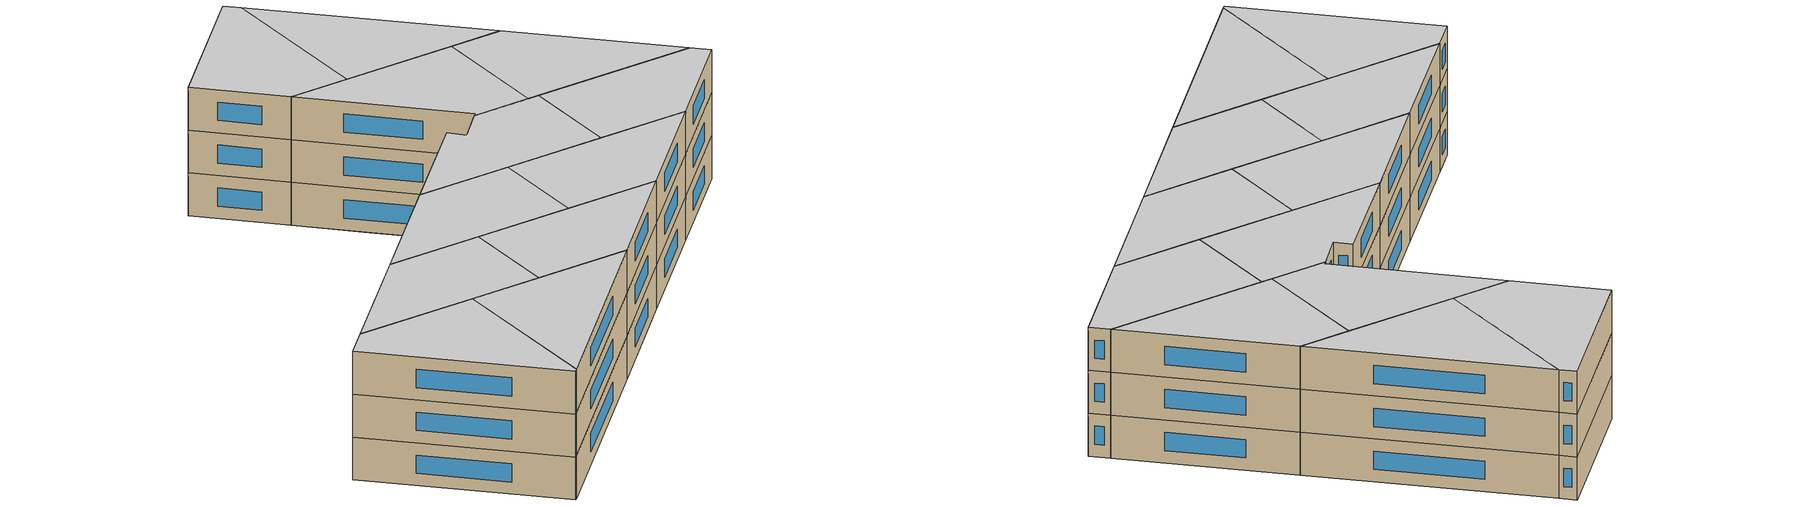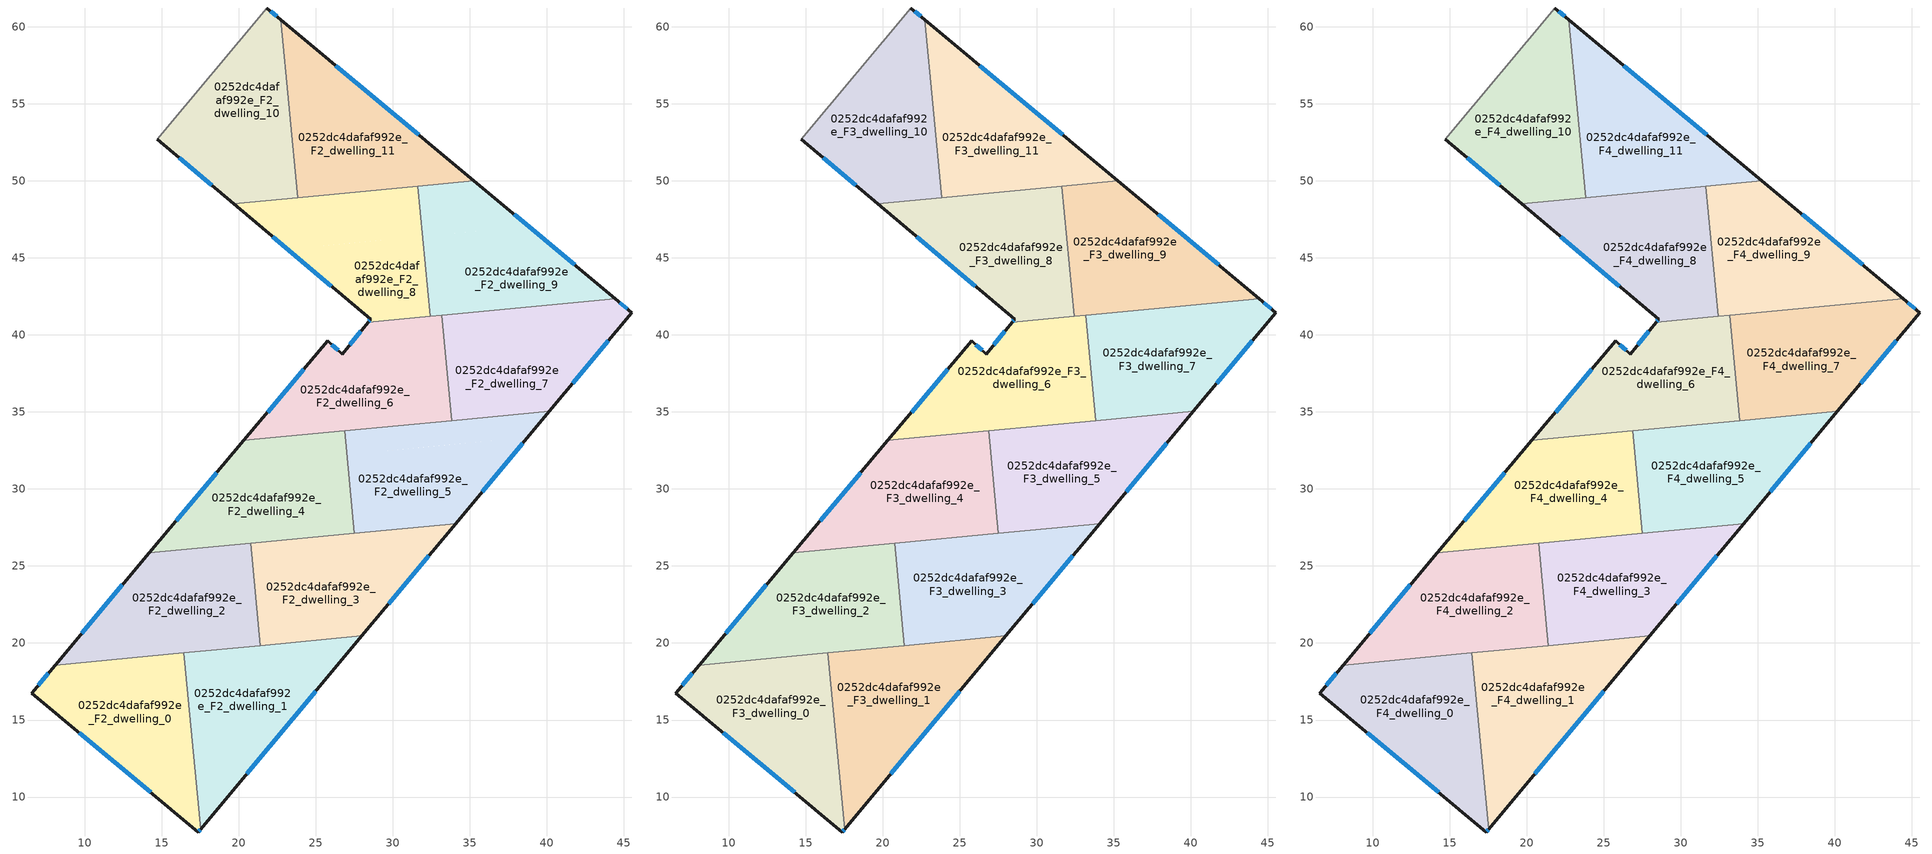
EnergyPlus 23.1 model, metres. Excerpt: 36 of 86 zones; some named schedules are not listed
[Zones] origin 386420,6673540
0252dc4dafaf992e_F2_dwelling_0
 floor to 0252dc4dafaf992e_F1_dwelling_0 (EU_floor_Construction): 16.43,18.84 17.48,7.85 17.38,7.73 6.56,16.75 7.61,18 z6
 floor to 0252dc4dafaf992e_F1_dwelling_2 (EU_floor_Construction): 16.45,19.36 16.5,18.85 7.61,18 8.08,18.56 z6
 floor to 0252dc4dafaf992e_F1_dwelling_1 (EU_floor_Construction): 16.5,18.85 17.54,7.92 17.48,7.85 16.43,18.84 z6
 wall outside (EU_wall_Construction): 8.08,18.56 6.56,16.75 17.38,7.73 17.54,7.92 z6:9
 wall to 0252dc4dafaf992e_F2_dwelling_1 (EU_wall_Construction): 17.54,7.92 16.45,19.36 z6:9
 wall to 0252dc4dafaf992e_F2_dwelling_2 (EU_wall_Construction): 16.45,19.36 8.08,18.56 z6:9
 window (EU_Window_Construction): 17.42,7.78 17.49,7.87 / 9.65,14.17 14.29,10.31 / 7.64,18.04 6.99,17.27 z6.86:8.14
0252dc4dafaf992e_F2_dwelling_1
 floor to 0252dc4dafaf992e_F1_dwelling_1 (EU_floor_Construction): 27.54,19.9 17.54,7.92 16.5,18.85 z6
 floor to 0252dc4dafaf992e_F1_dwelling_3 (EU_floor_Construction): 28,20.46 27.54,19.9 20.68,19.25 20.63,19.76 z6
 floor to 0252dc4dafaf992e_F1_dwelling_2 (EU_floor_Construction): 20.63,19.76 20.68,19.25 16.5,18.85 16.45,19.36 z6
 wall outside (EU_wall_Construction): 17.54,7.92 28.01,20.46 z6:9
 wall to 0252dc4dafaf992e_F2_dwelling_3 (EU_wall_Construction): 28.01,20.46 21.41,19.83 z6:9
 wall to 0252dc4dafaf992e_F2_dwelling_2 (EU_wall_Construction): 21.41,19.83 16.45,19.36 z6:9
 window (EU_Window_Construction): 20.53,11.5 25.01,16.88 z6.86:8.14
0252dc4dafaf992e_F2_dwelling_10
 floor to 0252dc4dafaf992e_F1_dwelling_10 (EU_floor_Construction): 23.39,53.49 23.82,48.92 19.68,48.53 14.76,52.67 z6
 floor to 0252dc4dafaf992e_F1_dwelling_12 (EU_floor_Construction): 22.72,60.47 23.39,53.49 14.76,52.67 14.71,52.71 21.82,61.23 z6
 wall outside (EU_wall_Construction): 22.72,60.47 21.82,61.23 / 14.71,52.71 19.67,48.53 z6:9
 wall adiabatic (EU_wall_Construction): 21.82,61.23 14.71,52.71 z6:9
 wall to 0252dc4dafaf992e_F2_dwelling_11 (EU_wall_Construction): 23.82,48.92 22.72,60.47 z6:9
 wall to 0252dc4dafaf992e_F2_dwelling_8 (EU_wall_Construction): 19.67,48.53 23.82,48.92 z6:9
 window (EU_Window_Construction): 22.46,60.69 22.08,61.01 / 16.13,51.52 18.26,49.72 z6.86:8.14
0252dc4dafaf992e_F2_dwelling_11
 floor adiabatic (EU_floor_Construction): 35.27,50.01 23.82,48.92 22.72,60.47 z6
 wall outside (EU_wall_Construction): 35.27,50.01 22.72,60.47 z6:9
 wall to 0252dc4dafaf992e_F2_dwelling_9 (EU_wall_Construction): 31.63,49.67 35.27,50.01 z6:9
 wall to 0252dc4dafaf992e_F2_dwelling_8 (EU_wall_Construction): 23.82,48.92 31.63,49.67 z6:9
 window (EU_Window_Construction): 31.68,53 26.3,57.48 z6.86:8.14
0252dc4dafaf992e_F2_dwelling_2
 floor adiabatic (EU_floor_Construction): 20.78,26.47 21.41,19.83 8.08,18.56 14.2,25.85 z6
 wall outside (EU_wall_Construction): 14.2,25.85 8.08,18.56 z6:9
 wall to 0252dc4dafaf992e_F2_dwelling_3 (EU_wall_Construction): 21.41,19.83 20.78,26.47 z6:9
 wall to 0252dc4dafaf992e_F2_dwelling_4 (EU_wall_Construction): 20.78,26.47 14.2,25.85 z6:9
 window (EU_Window_Construction): 12.45,23.77 9.83,20.64 z6.86:8.14
0252dc4dafaf992e_F2_dwelling_3
 floor to 0252dc4dafaf992e_F1_dwelling_3 (EU_floor_Construction): 33.15,26.62 28,20.46 21.41,19.83 20.87,25.45 z6
 floor to 0252dc4dafaf992e_F1_dwelling_5 (EU_floor_Construction): 34.08,27.74 33.15,26.62 26.32,25.97 26.22,26.99 z6
 floor adiabatic (EU_floor_Construction): 26.22,26.99 26.32,25.97 20.87,25.45 20.78,26.47 z6
 wall outside (EU_wall_Construction): 28.01,20.46 34.08,27.74 z6:9
 wall to 0252dc4dafaf992e_F2_dwelling_5 (EU_wall_Construction): 34.08,27.74 27.52,27.12 z6:9
 wall to 0252dc4dafaf992e_F2_dwelling_4 (EU_wall_Construction): 27.51,27.12 20.77,26.47 z6:9
 window (EU_Window_Construction): 29.74,22.54 32.35,25.66 z6.86:8.14
0252dc4dafaf992e_F2_dwelling_4
 floor to 0252dc4dafaf992e_F1_dwelling_4 (EU_floor_Construction): 25.73,32.11 26.22,26.99 14.2,25.85 18.92,31.46 z6
 floor to 0252dc4dafaf992e_F1_dwelling_6 (EU_floor_Construction): 26.88,33.77 27.03,32.24 18.92,31.46 20.33,33.15 z6
 floor to 0252dc4dafaf992e_F1_dwelling_5 (EU_floor_Construction): 27.03,32.24 27.52,27.12 26.22,26.99 25.73,32.11 z6
 wall outside (EU_wall_Construction): 20.33,33.15 14.2,25.85 z6:9
 wall to 0252dc4dafaf992e_F2_dwelling_5 (EU_wall_Construction): 27.52,27.12 26.88,33.77 z6:9
 wall to 0252dc4dafaf992e_F2_dwelling_6 (EU_wall_Construction): 26.88,33.77 20.33,33.15 z6:9
 window (EU_Window_Construction): 18.58,31.06 15.95,27.93 z6.86:8.14
0252dc4dafaf992e_F2_dwelling_5
 floor to 0252dc4dafaf992e_F1_dwelling_5 (EU_floor_Construction): 38.77,33.36 34.08,27.74 27.52,27.12 27.03,32.24 z6
 floor to 0252dc4dafaf992e_F1_dwelling_7 (EU_floor_Construction): 40.17,35.04 38.77,33.36 31.96,32.71 31.82,34.24 z6
 floor to 0252dc4dafaf992e_F1_dwelling_6 (EU_floor_Construction): 31.82,34.24 31.96,32.71 27.03,32.24 26.88,33.77 z6
 wall outside (EU_wall_Construction): 34.08,27.74 40.17,35.04 z6:9
 wall to 0252dc4dafaf992e_F2_dwelling_7 (EU_wall_Construction): 40.17,35.04 33.84,34.44 z6:9
 wall to 0252dc4dafaf992e_F2_dwelling_6 (EU_wall_Construction): 33.84,34.44 26.88,33.77 z6:9
 window (EU_Window_Construction): 35.82,29.83 38.43,32.96 z6.86:8.14
0252dc4dafaf992e_F2_dwelling_6
 floor to 0252dc4dafaf992e_F1_dwelling_6 (EU_floor_Construction): 31.38,38.86 31.82,34.24 20.33,33.15 24.59,38.21 z6
 floor to 0252dc4dafaf992e_F1_dwelling_8 (EU_floor_Construction): 33.18,41.29 33.4,39.05 24.59,38.21 25.77,39.61 26.73,38.76 28.41,40.83 z6
 floor to 0252dc4dafaf992e_F1_dwelling_7 (EU_floor_Construction): 33.4,39.05 33.84,34.44 31.82,34.24 31.38,38.86 z6
 wall outside (EU_wall_Construction): 28.41,40.83 26.73,38.76 25.77,39.61 20.33,33.15 z6:9
 wall to 0252dc4dafaf992e_F2_dwelling_7 (EU_wall_Construction): 33.84,34.44 33.18,41.29 z6:9
 wall to 0252dc4dafaf992e_F2_dwelling_8 (EU_wall_Construction): 32.44,41.21 28.41,40.83 z6:9
 wall to 0252dc4dafaf992e_F2_dwelling_9 (EU_wall_Construction): 33.18,41.28 32.44,41.21 z6:9
 window (EU_Window_Construction): 24.21,37.77 21.89,35 / 26.46,39 26.04,39.37 / 27.93,40.24 27.21,39.35 z6.86:8.14
0252dc4dafaf992e_F2_dwelling_7
 floor to 0252dc4dafaf992e_F1_dwelling_7 (EU_floor_Construction): 44.4,40.1 40.17,35.04 33.84,34.44 33.4,39.05 z6
 floor to 0252dc4dafaf992e_F1_dwelling_9 (EU_floor_Construction): 45.53,41.45 44.4,40.1 34.77,39.18 34.56,41.42 44.44,42.36 z6
 floor to 0252dc4dafaf992e_F1_dwelling_8 (EU_floor_Construction): 34.56,41.42 34.77,39.18 33.4,39.05 33.18,41.29 z6
 wall outside (EU_wall_Construction): 40.17,35.04 45.53,41.45 44.44,42.36 z6:9
 wall to 0252dc4dafaf992e_F2_dwelling_9 (EU_wall_Construction): 44.44,42.36 33.18,41.29 z6:9
 window (EU_Window_Construction): 41.7,36.87 44,39.62 / 45.22,41.71 44.75,42.1 z6.86:8.14
0252dc4dafaf992e_F2_dwelling_8
 floor to 0252dc4dafaf992e_F1_dwelling_8 (EU_floor_Construction): 31.94,46.41 32.43,41.21 28.41,40.83 28.56,41.02 23.17,45.57 z6
 floor to 0252dc4dafaf992e_F1_dwelling_10 (EU_floor_Construction): 26.82,49.21 27.13,45.95 23.17,45.57 19.68,48.53 z6
 floor to 0252dc4dafaf992e_F1_dwelling_11 (EU_floor_Construction): 31.63,49.67 31.94,46.41 27.13,45.95 26.82,49.21 z6
 wall outside (EU_wall_Construction): 19.67,48.53 28.56,41.02 28.41,40.83 z6:9
 wall to 0252dc4dafaf992e_F2_dwelling_9 (EU_wall_Construction): 32.43,41.21 31.63,49.67 z6:9
 window (EU_Window_Construction): 28.52,40.97 28.45,40.89 / 22.21,46.38 26.02,43.17 z6.86:8.14
0252dc4dafaf992e_F2_dwelling_9
 floor to 0252dc4dafaf992e_F1_dwelling_9 (EU_floor_Construction): 44.44,42.36 34.56,41.42 34.06,46.61 38.8,47.06 z6
 floor to 0252dc4dafaf992e_F1_dwelling_11 (EU_floor_Construction): 38.8,47.06 31.94,46.41 31.63,49.67 35.26,50.01 z6
 floor to 0252dc4dafaf992e_F1_dwelling_8 (EU_floor_Construction): 34.06,46.61 34.56,41.42 32.43,41.21 31.94,46.41 z6
 wall outside (EU_wall_Construction): 44.44,42.36 35.27,50.01 z6:9
 window (EU_Window_Construction): 41.82,44.55 37.89,47.83 z6.86:8.14
0252dc4dafaf992e_F3_dwelling_0
 floor to 0252dc4dafaf992e_F2_dwelling_0 (EU_floor_Construction): 16.45,19.36 17.54,7.92 17.38,7.73 6.56,16.75 8.08,18.56 z9
 wall outside (EU_wall_Construction): 8.08,18.56 6.56,16.75 17.38,7.73 17.54,7.92 z9:12
 wall to 0252dc4dafaf992e_F3_dwelling_1 (EU_wall_Construction): 17.54,7.92 16.45,19.36 z9:12
 wall to 0252dc4dafaf992e_F3_dwelling_2 (EU_wall_Construction): 16.45,19.36 8.08,18.56 z9:12
 window (EU_Window_Construction): 17.42,7.78 17.49,7.87 / 9.65,14.17 14.29,10.31 / 7.64,18.04 6.99,17.27 z9.86:11.14
0252dc4dafaf992e_F3_dwelling_1
 floor to 0252dc4dafaf992e_F2_dwelling_1 (EU_floor_Construction): 28.01,20.46 17.54,7.92 16.45,19.36 z9
 wall outside (EU_wall_Construction): 17.54,7.92 28.01,20.46 z9:12
 wall to 0252dc4dafaf992e_F3_dwelling_3 (EU_wall_Construction): 28.01,20.46 21.41,19.83 z9:12
 wall to 0252dc4dafaf992e_F3_dwelling_2 (EU_wall_Construction): 21.41,19.83 16.45,19.36 z9:12
 window (EU_Window_Construction): 20.53,11.5 25.01,16.88 z9.86:11.14
0252dc4dafaf992e_F3_dwelling_10
 floor to 0252dc4dafaf992e_F2_dwelling_10 (EU_floor_Construction): 22.72,60.47 23.82,48.92 19.67,48.53 14.71,52.71 21.82,61.23 z9
 wall outside (EU_wall_Construction): 22.72,60.47 21.82,61.23 / 14.71,52.71 19.67,48.53 z9:12
 wall adiabatic (EU_wall_Construction): 21.82,61.23 14.71,52.71 z9:12
 wall to 0252dc4dafaf992e_F3_dwelling_11 (EU_wall_Construction): 23.82,48.92 22.72,60.47 z9:12
 wall to 0252dc4dafaf992e_F3_dwelling_8 (EU_wall_Construction): 19.67,48.53 23.82,48.92 z9:12
 window (EU_Window_Construction): 22.46,60.69 22.08,61.01 / 16.13,51.52 18.26,49.72 z9.86:11.14
0252dc4dafaf992e_F3_dwelling_11
 floor to 0252dc4dafaf992e_F2_dwelling_11 (EU_floor_Construction): 35.27,50.01 23.82,48.92 22.72,60.47 z9
 wall outside (EU_wall_Construction): 35.27,50.01 22.72,60.47 z9:12
 wall to 0252dc4dafaf992e_F3_dwelling_9 (EU_wall_Construction): 31.63,49.67 35.27,50.01 z9:12
 wall to 0252dc4dafaf992e_F3_dwelling_8 (EU_wall_Construction): 23.82,48.92 31.63,49.67 z9:12
 window (EU_Window_Construction): 31.68,53 26.3,57.48 z9.86:11.14
0252dc4dafaf992e_F3_dwelling_2
 floor to 0252dc4dafaf992e_F2_dwelling_2 (EU_floor_Construction): 20.78,26.47 21.41,19.83 8.08,18.56 14.2,25.85 z9
 wall outside (EU_wall_Construction): 14.2,25.85 8.08,18.56 z9:12
 wall to 0252dc4dafaf992e_F3_dwelling_3 (EU_wall_Construction): 21.41,19.83 20.78,26.47 z9:12
 wall to 0252dc4dafaf992e_F3_dwelling_4 (EU_wall_Construction): 20.78,26.47 14.2,25.85 z9:12
 window (EU_Window_Construction): 12.45,23.77 9.83,20.64 z9.86:11.14
0252dc4dafaf992e_F3_dwelling_3
 floor to 0252dc4dafaf992e_F2_dwelling_3 (EU_floor_Construction): 34.08,27.74 28.01,20.46 21.41,19.83 20.78,26.47 z9
 wall outside (EU_wall_Construction): 28.01,20.46 34.08,27.74 z9:12
 wall to 0252dc4dafaf992e_F3_dwelling_5 (EU_wall_Construction): 34.08,27.74 27.52,27.12 z9:12
 wall to 0252dc4dafaf992e_F3_dwelling_4 (EU_wall_Construction): 27.51,27.12 20.77,26.47 z9:12
 window (EU_Window_Construction): 29.74,22.54 32.35,25.66 z9.86:11.14
0252dc4dafaf992e_F3_dwelling_4
 floor to 0252dc4dafaf992e_F2_dwelling_4 (EU_floor_Construction): 26.88,33.77 27.52,27.12 14.2,25.85 20.33,33.15 z9
 wall outside (EU_wall_Construction): 20.33,33.15 14.2,25.85 z9:12
 wall to 0252dc4dafaf992e_F3_dwelling_5 (EU_wall_Construction): 27.52,27.12 26.88,33.77 z9:12
 wall to 0252dc4dafaf992e_F3_dwelling_6 (EU_wall_Construction): 26.88,33.77 20.33,33.15 z9:12
 window (EU_Window_Construction): 18.58,31.06 15.95,27.93 z9.86:11.14
0252dc4dafaf992e_F3_dwelling_5
 floor to 0252dc4dafaf992e_F2_dwelling_5 (EU_floor_Construction): 40.17,35.04 34.08,27.74 27.52,27.12 26.88,33.77 z9
 wall outside (EU_wall_Construction): 34.08,27.74 40.17,35.04 z9:12
 wall to 0252dc4dafaf992e_F3_dwelling_7 (EU_wall_Construction): 40.17,35.04 33.84,34.44 z9:12
 wall to 0252dc4dafaf992e_F3_dwelling_6 (EU_wall_Construction): 33.84,34.44 26.88,33.77 z9:12
 window (EU_Window_Construction): 35.82,29.83 38.43,32.96 z9.86:11.14
0252dc4dafaf992e_F3_dwelling_6
 floor to 0252dc4dafaf992e_F2_dwelling_6 (EU_floor_Construction): 33.18,41.29 33.84,34.44 20.33,33.15 25.77,39.61 26.73,38.76 28.41,40.83 z9
 wall outside (EU_wall_Construction): 28.41,40.83 26.73,38.76 25.77,39.61 20.33,33.15 z9:12
 wall to 0252dc4dafaf992e_F3_dwelling_7 (EU_wall_Construction): 33.84,34.44 33.18,41.29 z9:12
 wall to 0252dc4dafaf992e_F3_dwelling_8 (EU_wall_Construction): 32.44,41.21 28.41,40.83 z9:12
 wall to 0252dc4dafaf992e_F3_dwelling_9 (EU_wall_Construction): 33.18,41.28 32.44,41.21 z9:12
 window (EU_Window_Construction): 24.21,37.77 21.89,35 / 26.46,39 26.04,39.37 / 27.93,40.24 27.21,39.35 z9.86:11.14
0252dc4dafaf992e_F3_dwelling_7
 floor to 0252dc4dafaf992e_F2_dwelling_7 (EU_floor_Construction): 45.53,41.45 40.17,35.04 33.84,34.44 33.18,41.29 44.44,42.36 z9
 wall outside (EU_wall_Construction): 40.17,35.04 45.53,41.45 44.44,42.36 z9:12
 wall to 0252dc4dafaf992e_F3_dwelling_9 (EU_wall_Construction): 44.44,42.36 33.18,41.29 z9:12
 window (EU_Window_Construction): 41.7,36.87 44,39.62 / 45.22,41.71 44.75,42.1 z9.86:11.14
0252dc4dafaf992e_F3_dwelling_8
 floor to 0252dc4dafaf992e_F2_dwelling_8 (EU_floor_Construction): 31.63,49.67 32.43,41.21 28.41,40.83 28.56,41.02 19.67,48.53 z9
 wall outside (EU_wall_Construction): 19.67,48.53 28.56,41.02 28.41,40.83 z9:12
 wall to 0252dc4dafaf992e_F3_dwelling_9 (EU_wall_Construction): 32.43,41.21 31.63,49.67 z9:12
 window (EU_Window_Construction): 28.52,40.97 28.45,40.89 / 22.21,46.38 26.02,43.17 z9.86:11.14
0252dc4dafaf992e_F3_dwelling_9
 floor to 0252dc4dafaf992e_F2_dwelling_9 (EU_floor_Construction): 44.44,42.36 32.43,41.21 31.63,49.67 35.27,50.01 z9
 wall outside (EU_wall_Construction): 44.44,42.36 35.27,50.01 z9:12
 window (EU_Window_Construction): 41.82,44.55 37.89,47.83 z9.86:11.14
0252dc4dafaf992e_F4_dwelling_0
 floor to 0252dc4dafaf992e_F3_dwelling_0 (EU_floor_Construction): 16.45,19.36 17.54,7.92 17.38,7.73 6.56,16.75 8.08,18.56 z12
 wall outside (EU_wall_Construction): 8.08,18.56 6.56,16.75 17.38,7.73 17.54,7.92 z12:15
 wall to 0252dc4dafaf992e_F4_dwelling_1 (EU_wall_Construction): 17.54,7.92 16.45,19.36 z12:15
 wall to 0252dc4dafaf992e_F4_dwelling_2 (EU_wall_Construction): 16.45,19.36 8.08,18.56 z12:15
 window (EU_Window_Construction): 17.42,7.78 17.49,7.87 / 9.65,14.17 14.29,10.31 / 7.64,18.04 6.99,17.27 z12.86:14.14
 ceiling to 0252dc4dafaf992e_F5_dwelling_0 (EU_floor_Construction): 17.38,7.73 17.54,7.92 16.45,19.36 8.08,18.56 6.56,16.75 z15
0252dc4dafaf992e_F4_dwelling_1
 floor to 0252dc4dafaf992e_F3_dwelling_1 (EU_floor_Construction): 28.01,20.46 17.54,7.92 16.45,19.36 z12
 wall outside (EU_wall_Construction): 17.54,7.92 28.01,20.46 z12:15
 wall to 0252dc4dafaf992e_F4_dwelling_3 (EU_wall_Construction): 28.01,20.46 21.41,19.83 z12:15
 wall to 0252dc4dafaf992e_F4_dwelling_2 (EU_wall_Construction): 21.41,19.83 16.45,19.36 z12:15
 window (EU_Window_Construction): 20.53,11.5 25.01,16.88 z12.86:14.14
 ceiling to 0252dc4dafaf992e_F5_dwelling_1 (EU_floor_Construction): 17.54,7.92 28.01,20.46 16.45,19.36 z15
0252dc4dafaf992e_F4_dwelling_10
 floor to 0252dc4dafaf992e_F3_dwelling_10 (EU_floor_Construction): 22.72,60.47 23.82,48.92 19.67,48.53 14.71,52.71 21.82,61.23 z12
 wall outside (EU_wall_Construction): 22.72,60.47 21.82,61.23 / 14.71,52.71 19.67,48.53 z12:15
 wall adiabatic (EU_wall_Construction): 21.82,61.23 14.71,52.71 z12:15
 wall to 0252dc4dafaf992e_F4_dwelling_11 (EU_wall_Construction): 23.82,48.92 22.72,60.47 z12:15
 wall to 0252dc4dafaf992e_F4_dwelling_8 (EU_wall_Construction): 19.67,48.53 23.82,48.92 z12:15
 window (EU_Window_Construction): 22.46,60.69 22.08,61.01 / 16.13,51.52 18.26,49.72 z12.86:14.14
 ceiling to 0252dc4dafaf992e_F5_dwelling_10 (EU_floor_Construction): 23.82,48.92 22.72,60.47 21.82,61.23 14.71,52.71 19.67,48.53 z15
0252dc4dafaf992e_F4_dwelling_11
 floor to 0252dc4dafaf992e_F3_dwelling_11 (EU_floor_Construction): 35.27,50.01 23.82,48.92 22.72,60.47 z12
 wall outside (EU_wall_Construction): 35.27,50.01 22.72,60.47 z12:15
 wall to 0252dc4dafaf992e_F4_dwelling_9 (EU_wall_Construction): 31.63,49.67 35.27,50.01 z12:15
 wall to 0252dc4dafaf992e_F4_dwelling_8 (EU_wall_Construction): 23.82,48.92 31.63,49.67 z12:15
 window (EU_Window_Construction): 31.68,53 26.3,57.48 z12.86:14.14
 ceiling to 0252dc4dafaf992e_F5_dwelling_11 (EU_floor_Construction): 35.27,50.01 22.72,60.47 23.82,48.92 z15
0252dc4dafaf992e_F4_dwelling_2
 floor to 0252dc4dafaf992e_F3_dwelling_2 (EU_floor_Construction): 20.78,26.47 21.41,19.83 8.08,18.56 14.2,25.85 z12
 wall outside (EU_wall_Construction): 14.2,25.85 8.08,18.56 z12:15
 wall to 0252dc4dafaf992e_F4_dwelling_3 (EU_wall_Construction): 21.41,19.83 20.78,26.47 z12:15
 wall to 0252dc4dafaf992e_F4_dwelling_4 (EU_wall_Construction): 20.78,26.47 14.2,25.85 z12:15
 window (EU_Window_Construction): 12.45,23.77 9.83,20.64 z12.86:14.14
 ceiling to 0252dc4dafaf992e_F5_dwelling_2 (EU_floor_Construction): 21.41,19.83 20.78,26.47 14.2,25.85 8.08,18.56 z15
0252dc4dafaf992e_F4_dwelling_3
 floor to 0252dc4dafaf992e_F3_dwelling_3 (EU_floor_Construction): 34.08,27.74 28.01,20.46 21.41,19.83 20.78,26.47 z12
 wall outside (EU_wall_Construction): 28.01,20.46 34.08,27.74 z12:15
 wall to 0252dc4dafaf992e_F4_dwelling_5 (EU_wall_Construction): 34.08,27.74 27.52,27.12 z12:15
 wall to 0252dc4dafaf992e_F4_dwelling_4 (EU_wall_Construction): 27.51,27.12 20.77,26.47 z12:15
 window (EU_Window_Construction): 29.74,22.54 32.35,25.66 z12.86:14.14
 ceiling to 0252dc4dafaf992e_F5_dwelling_3 (EU_floor_Construction): 28.01,20.46 34.08,27.74 20.78,26.47 21.41,19.83 z15
0252dc4dafaf992e_F4_dwelling_4
 floor to 0252dc4dafaf992e_F3_dwelling_4 (EU_floor_Construction): 26.88,33.77 27.52,27.12 14.2,25.85 20.33,33.15 z12
 wall outside (EU_wall_Construction): 20.33,33.15 14.2,25.85 z12:15
 wall to 0252dc4dafaf992e_F4_dwelling_5 (EU_wall_Construction): 27.52,27.12 26.88,33.77 z12:15
 wall to 0252dc4dafaf992e_F4_dwelling_6 (EU_wall_Construction): 26.88,33.77 20.33,33.15 z12:15
 window (EU_Window_Construction): 18.58,31.06 15.95,27.93 z12.86:14.14
 ceiling to 0252dc4dafaf992e_F5_dwelling_4 (EU_floor_Construction): 27.52,27.12 26.88,33.77 20.33,33.15 14.2,25.85 z15
0252dc4dafaf992e_F4_dwelling_5
 floor to 0252dc4dafaf992e_F3_dwelling_5 (EU_floor_Construction): 40.17,35.04 34.08,27.74 27.52,27.12 26.88,33.77 z12
 wall outside (EU_wall_Construction): 34.08,27.74 40.17,35.04 z12:15
 wall to 0252dc4dafaf992e_F4_dwelling_7 (EU_wall_Construction): 40.17,35.04 33.84,34.44 z12:15
 wall to 0252dc4dafaf992e_F4_dwelling_6 (EU_wall_Construction): 33.84,34.44 26.88,33.77 z12:15
 window (EU_Window_Construction): 35.82,29.83 38.43,32.96 z12.86:14.14
 ceiling to 0252dc4dafaf992e_F5_dwelling_5 (EU_floor_Construction): 34.08,27.74 40.17,35.04 26.88,33.77 27.52,27.12 z15
0252dc4dafaf992e_F4_dwelling_6
 floor to 0252dc4dafaf992e_F3_dwelling_6 (EU_floor_Construction): 33.18,41.29 33.84,34.44 20.33,33.15 25.77,39.61 26.73,38.76 28.41,40.83 z12
 wall outside (EU_wall_Construction): 28.41,40.83 26.73,38.76 25.77,39.61 20.33,33.15 z12:15
 wall to 0252dc4dafaf992e_F4_dwelling_7 (EU_wall_Construction): 33.84,34.44 33.18,41.29 z12:15
 wall to 0252dc4dafaf992e_F4_dwelling_8 (EU_wall_Construction): 32.44,41.21 28.41,40.83 z12:15
 wall to 0252dc4dafaf992e_F4_dwelling_9 (EU_wall_Construction): 33.18,41.28 32.44,41.21 z12:15
 window (EU_Window_Construction): 24.21,37.77 21.89,35 / 26.46,39 26.04,39.37 / 27.93,40.24 27.21,39.35 z12.86:14.14
 ceiling to 0252dc4dafaf992e_F5_dwelling_6 (EU_floor_Construction): 33.84,34.44 33.18,41.29 28.41,40.83 26.73,38.76 25.77,39.61 20.33,33.15 z15
0252dc4dafaf992e_F4_dwelling_7
 floor to 0252dc4dafaf992e_F3_dwelling_7 (EU_floor_Construction): 45.53,41.45 40.17,35.04 33.84,34.44 33.18,41.29 44.44,42.36 z12
 wall outside (EU_wall_Construction): 40.17,35.04 45.53,41.45 44.44,42.36 z12:15
 wall to 0252dc4dafaf992e_F4_dwelling_9 (EU_wall_Construction): 44.44,42.36 33.18,41.29 z12:15
 window (EU_Window_Construction): 41.7,36.87 44,39.62 / 45.22,41.71 44.75,42.1 z12.86:14.14
 ceiling to 0252dc4dafaf992e_F5_dwelling_7 (EU_floor_Construction): 40.17,35.04 45.53,41.45 44.44,42.36 33.18,41.29 33.84,34.44 z15
0252dc4dafaf992e_F4_dwelling_8
 floor to 0252dc4dafaf992e_F3_dwelling_8 (EU_floor_Construction): 31.63,49.67 32.43,41.21 28.41,40.83 28.56,41.02 19.67,48.53 z12
 wall outside (EU_wall_Construction): 19.67,48.53 28.56,41.02 28.41,40.83 z12:15
 wall to 0252dc4dafaf992e_F4_dwelling_9 (EU_wall_Construction): 32.43,41.21 31.63,49.67 z12:15
 window (EU_Window_Construction): 28.52,40.97 28.45,40.89 / 22.21,46.38 26.02,43.17 z12.86:14.14
 ceiling to 0252dc4dafaf992e_F5_dwelling_8 (EU_floor_Construction): 32.43,41.21 31.63,49.67 19.67,48.53 28.56,41.02 28.41,40.83 z15
0252dc4dafaf992e_F4_dwelling_9
 floor to 0252dc4dafaf992e_F3_dwelling_9 (EU_floor_Construction): 44.44,42.36 32.43,41.21 31.63,49.67 35.27,50.01 z12
 wall outside (EU_wall_Construction): 44.44,42.36 35.27,50.01 z12:15
 window (EU_Window_Construction): 41.82,44.55 37.89,47.83 z12.86:14.14
 ceiling to 0252dc4dafaf992e_F5_dwelling_9 (EU_floor_Construction): 44.44,42.36 35.27,50.01 31.63,49.67 32.43,41.21 z15
[Building]
EU S2 Campaign: North Axis=0; Terrain=City; Solar Distribution=FullExterior
[Site:Location]
Helsinki-Vantaa.AP: Latitude=60.317; Longitude=24.963; Time Zone=2; Elevation=54.6
[SizingPeriod:WeatherFileDays]
AnnualSizingPeriod: Begin Month=1; Begin Day of Month=1; End Month=12; End Day of Month=31; Day of Week for Start Day=Monday; Use Weather File Daylight Saving Period=No; Use Weather File Rain and Snow Indicators=No
[MATERIAL]
EU_InternalMass_Material: Roughness=MediumRough; Thickness=0.1; Conductivity=1; Density=1800; Specific Heat=900; Thermal Absorptance=0.9; Solar Absorptance=0.7; Visible Absorptance=0.7
[MATERIAL:NOMASS] Roughness=MediumRough; Thermal Absorptance=0.9; Solar Absorptance=0.7; Visible Absorptance=0.7
Name | Thermal Resistance
EU_wall_NoMass | 1.10183
EU_floor_NoMass | 1.70606
[WINDOWMATERIAL:SIMPLEGLAZINGSYSTEM]
EU_Window_SimpleGlazing: UFactor=3.11035; Solar Heat Gain Coefficient=0.8; Visible Transmittance=0.8
[CONSTRUCTION]
EU_wall_Construction: EU_wall_NoMass
EU_floor_Construction: EU_floor_NoMass
EU_Window_Construction: EU_Window_SimpleGlazing
EU_InternalMass_Construction: EU_InternalMass_Material
[ZONE] Type=1; Multiplier=1; Ceiling Height=autocalculate; Floor Area=autocalculate; Part of Total Floor Area=Yes
Name | Volume
0252dc4dafaf992e_F2_dwelling_0; 0252dc4dafaf992e_F3_dwelling_0; 0252dc4dafaf992e_F4_dwelling_0 | 200.117
0252dc4dafaf992e_F2_dwelling_1; 0252dc4dafaf992e_F3_dwelling_1; 0252dc4dafaf992e_F4_dwelling_1 | 200.104
0252dc4dafaf992e_F2_dwelling_10; 0252dc4dafaf992e_F3_dwelling_10; 0252dc4dafaf992e_F4_dwelling_10 | 200.106
0252dc4dafaf992e_F2_dwelling_11; 0252dc4dafaf992e_F3_dwelling_11; 0252dc4dafaf992e_F4_dwelling_11 | 200.105
0252dc4dafaf992e_F2_dwelling_2; 0252dc4dafaf992e_F3_dwelling_2; 0252dc4dafaf992e_F4_dwelling_2 | 200.112
0252dc4dafaf992e_F2_dwelling_3; 0252dc4dafaf992e_F3_dwelling_3; 0252dc4dafaf992e_F4_dwelling_3 | 200.118
0252dc4dafaf992e_F2_dwelling_4; 0252dc4dafaf992e_F3_dwelling_4; 0252dc4dafaf992e_F4_dwelling_4 | 200.073
0252dc4dafaf992e_F2_dwelling_5; 0252dc4dafaf992e_F3_dwelling_5; 0252dc4dafaf992e_F4_dwelling_5 | 200.084
0252dc4dafaf992e_F2_dwelling_6; 0252dc4dafaf992e_F3_dwelling_6; 0252dc4dafaf992e_F4_dwelling_6 | 200.094
0252dc4dafaf992e_F2_dwelling_7; 0252dc4dafaf992e_F3_dwelling_7; 0252dc4dafaf992e_F4_dwelling_7 | 200.097
0252dc4dafaf992e_F2_dwelling_8; 0252dc4dafaf992e_F3_dwelling_8; 0252dc4dafaf992e_F4_dwelling_8 | 200.096
0252dc4dafaf992e_F2_dwelling_9; 0252dc4dafaf992e_F3_dwelling_9; 0252dc4dafaf992e_F4_dwelling_9 | 200.093
[INTERNALMASS] Construction=EU_InternalMass_Construction
Name | Zone or ZoneList | Surface Area
0252dc4dafaf992e_F2_dwelling_0_EU_InternalMass | 0252dc4dafaf992e_F2_dwelling_0 | 66.7047
0252dc4dafaf992e_F2_dwelling_1_EU_InternalMass | 0252dc4dafaf992e_F2_dwelling_1 | 66.6983
0252dc4dafaf992e_F2_dwelling_2_EU_InternalMass | 0252dc4dafaf992e_F2_dwelling_2 | 66.7028
0252dc4dafaf992e_F2_dwelling_3_EU_InternalMass | 0252dc4dafaf992e_F2_dwelling_3 | 66.7044
0252dc4dafaf992e_F2_dwelling_4_EU_InternalMass | 0252dc4dafaf992e_F2_dwelling_4 | 66.6909
0252dc4dafaf992e_F2_dwelling_5_EU_InternalMass | 0252dc4dafaf992e_F2_dwelling_5 | 66.6974
0252dc4dafaf992e_F2_dwelling_6_EU_InternalMass | 0252dc4dafaf992e_F2_dwelling_6 | 66.6972
0252dc4dafaf992e_F2_dwelling_7_EU_InternalMass | 0252dc4dafaf992e_F2_dwelling_7 | 66.6993
0252dc4dafaf992e_F2_dwelling_8_EU_InternalMass | 0252dc4dafaf992e_F2_dwelling_8 | 66.7009
0252dc4dafaf992e_F2_dwelling_9_EU_InternalMass | 0252dc4dafaf992e_F2_dwelling_9 | 66.6988
0252dc4dafaf992e_F2_dwelling_10_EU_InternalMass | 0252dc4dafaf992e_F2_dwelling_10 | 66.7026
0252dc4dafaf992e_F2_dwelling_11_EU_InternalMass | 0252dc4dafaf992e_F2_dwelling_11 | 66.7003
0252dc4dafaf992e_F3_dwelling_0_EU_InternalMass | 0252dc4dafaf992e_F3_dwelling_0 | 66.7047
0252dc4dafaf992e_F3_dwelling_1_EU_InternalMass | 0252dc4dafaf992e_F3_dwelling_1 | 66.6983
0252dc4dafaf992e_F3_dwelling_2_EU_InternalMass | 0252dc4dafaf992e_F3_dwelling_2 | 66.7028
0252dc4dafaf992e_F3_dwelling_3_EU_InternalMass | 0252dc4dafaf992e_F3_dwelling_3 | 66.7044
0252dc4dafaf992e_F3_dwelling_4_EU_InternalMass | 0252dc4dafaf992e_F3_dwelling_4 | 66.6909
0252dc4dafaf992e_F3_dwelling_5_EU_InternalMass | 0252dc4dafaf992e_F3_dwelling_5 | 66.6974
0252dc4dafaf992e_F3_dwelling_6_EU_InternalMass | 0252dc4dafaf992e_F3_dwelling_6 | 66.6972
0252dc4dafaf992e_F3_dwelling_7_EU_InternalMass | 0252dc4dafaf992e_F3_dwelling_7 | 66.6993
0252dc4dafaf992e_F3_dwelling_8_EU_InternalMass | 0252dc4dafaf992e_F3_dwelling_8 | 66.7009
0252dc4dafaf992e_F3_dwelling_9_EU_InternalMass | 0252dc4dafaf992e_F3_dwelling_9 | 66.6988
0252dc4dafaf992e_F3_dwelling_10_EU_InternalMass | 0252dc4dafaf992e_F3_dwelling_10 | 66.7026
0252dc4dafaf992e_F3_dwelling_11_EU_InternalMass | 0252dc4dafaf992e_F3_dwelling_11 | 66.7003
0252dc4dafaf992e_F4_dwelling_0_EU_InternalMass | 0252dc4dafaf992e_F4_dwelling_0 | 66.7047
0252dc4dafaf992e_F4_dwelling_1_EU_InternalMass | 0252dc4dafaf992e_F4_dwelling_1 | 66.6983
0252dc4dafaf992e_F4_dwelling_2_EU_InternalMass | 0252dc4dafaf992e_F4_dwelling_2 | 66.7028
0252dc4dafaf992e_F4_dwelling_3_EU_InternalMass | 0252dc4dafaf992e_F4_dwelling_3 | 66.7044
0252dc4dafaf992e_F4_dwelling_4_EU_InternalMass | 0252dc4dafaf992e_F4_dwelling_4 | 66.6909
0252dc4dafaf992e_F4_dwelling_5_EU_InternalMass | 0252dc4dafaf992e_F4_dwelling_5 | 66.6974
0252dc4dafaf992e_F4_dwelling_6_EU_InternalMass | 0252dc4dafaf992e_F4_dwelling_6 | 66.6972
0252dc4dafaf992e_F4_dwelling_7_EU_InternalMass | 0252dc4dafaf992e_F4_dwelling_7 | 66.6993
0252dc4dafaf992e_F4_dwelling_8_EU_InternalMass | 0252dc4dafaf992e_F4_dwelling_8 | 66.7009
0252dc4dafaf992e_F4_dwelling_9_EU_InternalMass | 0252dc4dafaf992e_F4_dwelling_9 | 66.6988
0252dc4dafaf992e_F4_dwelling_10_EU_InternalMass | 0252dc4dafaf992e_F4_dwelling_10 | 66.7026
0252dc4dafaf992e_F4_dwelling_11_EU_InternalMass | 0252dc4dafaf992e_F4_dwelling_11 | 66.7003
[OTHEREQUIPMENT] Fuel Type=Electricity; Design Level Calculation Method=Watts/Area; Power per Zone Floor Area=1; Fraction Latent=0; Fraction Radiant=0; Fraction Lost=0; Carbon Dioxide Generation Rate=0; EndUse Subcategory=EU_Step8_InternalGains
Name | Zone or ZoneList or Space or SpaceList | Schedule
EU_Step8_InternalGain_0252dc4dafaf992e_F2_dwelling_0_f000 | 0252dc4dafaf992e_F2_dwelling_0 | EU_Step8_GainSchedule_0252dc4dafaf992e_F2_dwelling_0_f000
EU_Step8_InternalGain_0252dc4dafaf992e_F2_dwelling_1_f000 | 0252dc4dafaf992e_F2_dwelling_1 | EU_Step8_GainSchedule_0252dc4dafaf992e_F2_dwelling_1_f000
EU_Step8_InternalGain_0252dc4dafaf992e_F2_dwelling_2_f000 | 0252dc4dafaf992e_F2_dwelling_2 | EU_Step8_GainSchedule_0252dc4dafaf992e_F2_dwelling_2_f000
EU_Step8_InternalGain_0252dc4dafaf992e_F2_dwelling_3_f000 | 0252dc4dafaf992e_F2_dwelling_3 | EU_Step8_GainSchedule_0252dc4dafaf992e_F2_dwelling_3_f000
EU_Step8_InternalGain_0252dc4dafaf992e_F2_dwelling_4_f000 | 0252dc4dafaf992e_F2_dwelling_4 | EU_Step8_GainSchedule_0252dc4dafaf992e_F2_dwelling_4_f000
EU_Step8_InternalGain_0252dc4dafaf992e_F2_dwelling_5_f000 | 0252dc4dafaf992e_F2_dwelling_5 | EU_Step8_GainSchedule_0252dc4dafaf992e_F2_dwelling_5_f000
EU_Step8_InternalGain_0252dc4dafaf992e_F2_dwelling_6_f000 | 0252dc4dafaf992e_F2_dwelling_6 | EU_Step8_GainSchedule_0252dc4dafaf992e_F2_dwelling_6_f000
EU_Step8_InternalGain_0252dc4dafaf992e_F2_dwelling_7_f000 | 0252dc4dafaf992e_F2_dwelling_7 | EU_Step8_GainSchedule_0252dc4dafaf992e_F2_dwelling_7_f000
EU_Step8_InternalGain_0252dc4dafaf992e_F2_dwelling_8_f000 | 0252dc4dafaf992e_F2_dwelling_8 | EU_Step8_GainSchedule_0252dc4dafaf992e_F2_dwelling_8_f000
EU_Step8_InternalGain_0252dc4dafaf992e_F2_dwelling_9_f000 | 0252dc4dafaf992e_F2_dwelling_9 | EU_Step8_GainSchedule_0252dc4dafaf992e_F2_dwelling_9_f000
EU_Step8_InternalGain_0252dc4dafaf992e_F2_dwelling_10_f000 | 0252dc4dafaf992e_F2_dwelling_10 | EU_Step8_GainSchedule_0252dc4dafaf992e_F2_dwelling_10_f000
EU_Step8_InternalGain_0252dc4dafaf992e_F2_dwelling_11_f000 | 0252dc4dafaf992e_F2_dwelling_11 | EU_Step8_GainSchedule_0252dc4dafaf992e_F2_dwelling_11_f000
EU_Step8_InternalGain_0252dc4dafaf992e_F3_dwelling_0_f000 | 0252dc4dafaf992e_F3_dwelling_0 | EU_Step8_GainSchedule_0252dc4dafaf992e_F3_dwelling_0_f000
EU_Step8_InternalGain_0252dc4dafaf992e_F3_dwelling_1_f000 | 0252dc4dafaf992e_F3_dwelling_1 | EU_Step8_GainSchedule_0252dc4dafaf992e_F3_dwelling_1_f000
EU_Step8_InternalGain_0252dc4dafaf992e_F3_dwelling_2_f000 | 0252dc4dafaf992e_F3_dwelling_2 | EU_Step8_GainSchedule_0252dc4dafaf992e_F3_dwelling_2_f000
EU_Step8_InternalGain_0252dc4dafaf992e_F3_dwelling_3_f000 | 0252dc4dafaf992e_F3_dwelling_3 | EU_Step8_GainSchedule_0252dc4dafaf992e_F3_dwelling_3_f000
EU_Step8_InternalGain_0252dc4dafaf992e_F3_dwelling_4_f000 | 0252dc4dafaf992e_F3_dwelling_4 | EU_Step8_GainSchedule_0252dc4dafaf992e_F3_dwelling_4_f000
EU_Step8_InternalGain_0252dc4dafaf992e_F3_dwelling_5_f000 | 0252dc4dafaf992e_F3_dwelling_5 | EU_Step8_GainSchedule_0252dc4dafaf992e_F3_dwelling_5_f000
EU_Step8_InternalGain_0252dc4dafaf992e_F3_dwelling_6_f000 | 0252dc4dafaf992e_F3_dwelling_6 | EU_Step8_GainSchedule_0252dc4dafaf992e_F3_dwelling_6_f000
EU_Step8_InternalGain_0252dc4dafaf992e_F3_dwelling_7_f000 | 0252dc4dafaf992e_F3_dwelling_7 | EU_Step8_GainSchedule_0252dc4dafaf992e_F3_dwelling_7_f000
EU_Step8_InternalGain_0252dc4dafaf992e_F3_dwelling_8_f000 | 0252dc4dafaf992e_F3_dwelling_8 | EU_Step8_GainSchedule_0252dc4dafaf992e_F3_dwelling_8_f000
EU_Step8_InternalGain_0252dc4dafaf992e_F3_dwelling_9_f000 | 0252dc4dafaf992e_F3_dwelling_9 | EU_Step8_GainSchedule_0252dc4dafaf992e_F3_dwelling_9_f000
EU_Step8_InternalGain_0252dc4dafaf992e_F3_dwelling_10_f000 | 0252dc4dafaf992e_F3_dwelling_10 | EU_Step8_GainSchedule_0252dc4dafaf992e_F3_dwelling_10_f000
EU_Step8_InternalGain_0252dc4dafaf992e_F3_dwelling_11_f000 | 0252dc4dafaf992e_F3_dwelling_11 | EU_Step8_GainSchedule_0252dc4dafaf992e_F3_dwelling_11_f000
EU_Step8_InternalGain_0252dc4dafaf992e_F4_dwelling_0_f000 | 0252dc4dafaf992e_F4_dwelling_0 | EU_Step8_GainSchedule_0252dc4dafaf992e_F4_dwelling_0_f000
EU_Step8_InternalGain_0252dc4dafaf992e_F4_dwelling_1_f000 | 0252dc4dafaf992e_F4_dwelling_1 | EU_Step8_GainSchedule_0252dc4dafaf992e_F4_dwelling_1_f000
EU_Step8_InternalGain_0252dc4dafaf992e_F4_dwelling_2_f000 | 0252dc4dafaf992e_F4_dwelling_2 | EU_Step8_GainSchedule_0252dc4dafaf992e_F4_dwelling_2_f000
EU_Step8_InternalGain_0252dc4dafaf992e_F4_dwelling_3_f000 | 0252dc4dafaf992e_F4_dwelling_3 | EU_Step8_GainSchedule_0252dc4dafaf992e_F4_dwelling_3_f000
EU_Step8_InternalGain_0252dc4dafaf992e_F4_dwelling_4_f000 | 0252dc4dafaf992e_F4_dwelling_4 | EU_Step8_GainSchedule_0252dc4dafaf992e_F4_dwelling_4_f000
EU_Step8_InternalGain_0252dc4dafaf992e_F4_dwelling_5_f000 | 0252dc4dafaf992e_F4_dwelling_5 | EU_Step8_GainSchedule_0252dc4dafaf992e_F4_dwelling_5_f000
EU_Step8_InternalGain_0252dc4dafaf992e_F4_dwelling_6_f000 | 0252dc4dafaf992e_F4_dwelling_6 | EU_Step8_GainSchedule_0252dc4dafaf992e_F4_dwelling_6_f000
EU_Step8_InternalGain_0252dc4dafaf992e_F4_dwelling_7_f000 | 0252dc4dafaf992e_F4_dwelling_7 | EU_Step8_GainSchedule_0252dc4dafaf992e_F4_dwelling_7_f000
EU_Step8_InternalGain_0252dc4dafaf992e_F4_dwelling_8_f000 | 0252dc4dafaf992e_F4_dwelling_8 | EU_Step8_GainSchedule_0252dc4dafaf992e_F4_dwelling_8_f000
EU_Step8_InternalGain_0252dc4dafaf992e_F4_dwelling_9_f000 | 0252dc4dafaf992e_F4_dwelling_9 | EU_Step8_GainSchedule_0252dc4dafaf992e_F4_dwelling_9_f000
EU_Step8_InternalGain_0252dc4dafaf992e_F4_dwelling_10_f000 | 0252dc4dafaf992e_F4_dwelling_10 | EU_Step8_GainSchedule_0252dc4dafaf992e_F4_dwelling_10_f000
EU_Step8_InternalGain_0252dc4dafaf992e_F4_dwelling_11_f000 | 0252dc4dafaf992e_F4_dwelling_11 | EU_Step8_GainSchedule_0252dc4dafaf992e_F4_dwelling_11_f000
[ZONEVENTILATION:DESIGNFLOWRATE] Schedule=EU_AlwaysOn; Design Flow Rate Calculation Method=AirChanges/Hour; Air Changes per Hour=0.756316; Ventilation Type=Natural; Fan Pressure Rise=0; Fan Total Efficiency=1; Constant Term Coefficient=1; Temperature Term Coefficient=0; Velocity Term Coefficient=0; Velocity Squared Term Coefficient=0; Minimum Indoor Temperature=-100; Maximum Indoor Temperature=100; Delta Temperature=-100; Minimum Outdoor Temperature=-100; Maximum Outdoor Temperature=100; Maximum Wind Speed=40
Name | Zone or ZoneList or Space or SpaceList
EU_ConstantAir_0252dc4dafaf992e_F2_dwelling_0 | 0252dc4dafaf992e_F2_dwelling_0
EU_ConstantAir_0252dc4dafaf992e_F2_dwelling_1 | 0252dc4dafaf992e_F2_dwelling_1
EU_ConstantAir_0252dc4dafaf992e_F2_dwelling_2 | 0252dc4dafaf992e_F2_dwelling_2
EU_ConstantAir_0252dc4dafaf992e_F2_dwelling_3 | 0252dc4dafaf992e_F2_dwelling_3
EU_ConstantAir_0252dc4dafaf992e_F2_dwelling_4 | 0252dc4dafaf992e_F2_dwelling_4
EU_ConstantAir_0252dc4dafaf992e_F2_dwelling_5 | 0252dc4dafaf992e_F2_dwelling_5
EU_ConstantAir_0252dc4dafaf992e_F2_dwelling_6 | 0252dc4dafaf992e_F2_dwelling_6
EU_ConstantAir_0252dc4dafaf992e_F2_dwelling_7 | 0252dc4dafaf992e_F2_dwelling_7
EU_ConstantAir_0252dc4dafaf992e_F2_dwelling_8 | 0252dc4dafaf992e_F2_dwelling_8
EU_ConstantAir_0252dc4dafaf992e_F2_dwelling_9 | 0252dc4dafaf992e_F2_dwelling_9
EU_ConstantAir_0252dc4dafaf992e_F2_dwelling_10 | 0252dc4dafaf992e_F2_dwelling_10
EU_ConstantAir_0252dc4dafaf992e_F2_dwelling_11 | 0252dc4dafaf992e_F2_dwelling_11
EU_ConstantAir_0252dc4dafaf992e_F3_dwelling_0 | 0252dc4dafaf992e_F3_dwelling_0
EU_ConstantAir_0252dc4dafaf992e_F3_dwelling_1 | 0252dc4dafaf992e_F3_dwelling_1
EU_ConstantAir_0252dc4dafaf992e_F3_dwelling_2 | 0252dc4dafaf992e_F3_dwelling_2
EU_ConstantAir_0252dc4dafaf992e_F3_dwelling_3 | 0252dc4dafaf992e_F3_dwelling_3
EU_ConstantAir_0252dc4dafaf992e_F3_dwelling_4 | 0252dc4dafaf992e_F3_dwelling_4
EU_ConstantAir_0252dc4dafaf992e_F3_dwelling_5 | 0252dc4dafaf992e_F3_dwelling_5
EU_ConstantAir_0252dc4dafaf992e_F3_dwelling_6 | 0252dc4dafaf992e_F3_dwelling_6
EU_ConstantAir_0252dc4dafaf992e_F3_dwelling_7 | 0252dc4dafaf992e_F3_dwelling_7
EU_ConstantAir_0252dc4dafaf992e_F3_dwelling_8 | 0252dc4dafaf992e_F3_dwelling_8
EU_ConstantAir_0252dc4dafaf992e_F3_dwelling_9 | 0252dc4dafaf992e_F3_dwelling_9
EU_ConstantAir_0252dc4dafaf992e_F3_dwelling_10 | 0252dc4dafaf992e_F3_dwelling_10
EU_ConstantAir_0252dc4dafaf992e_F3_dwelling_11 | 0252dc4dafaf992e_F3_dwelling_11
EU_ConstantAir_0252dc4dafaf992e_F4_dwelling_0 | 0252dc4dafaf992e_F4_dwelling_0
EU_ConstantAir_0252dc4dafaf992e_F4_dwelling_1 | 0252dc4dafaf992e_F4_dwelling_1
EU_ConstantAir_0252dc4dafaf992e_F4_dwelling_2 | 0252dc4dafaf992e_F4_dwelling_2
EU_ConstantAir_0252dc4dafaf992e_F4_dwelling_3 | 0252dc4dafaf992e_F4_dwelling_3
EU_ConstantAir_0252dc4dafaf992e_F4_dwelling_4 | 0252dc4dafaf992e_F4_dwelling_4
EU_ConstantAir_0252dc4dafaf992e_F4_dwelling_5 | 0252dc4dafaf992e_F4_dwelling_5
EU_ConstantAir_0252dc4dafaf992e_F4_dwelling_6 | 0252dc4dafaf992e_F4_dwelling_6
EU_ConstantAir_0252dc4dafaf992e_F4_dwelling_7 | 0252dc4dafaf992e_F4_dwelling_7
EU_ConstantAir_0252dc4dafaf992e_F4_dwelling_8 | 0252dc4dafaf992e_F4_dwelling_8
EU_ConstantAir_0252dc4dafaf992e_F4_dwelling_9 | 0252dc4dafaf992e_F4_dwelling_9
EU_ConstantAir_0252dc4dafaf992e_F4_dwelling_10 | 0252dc4dafaf992e_F4_dwelling_10
EU_ConstantAir_0252dc4dafaf992e_F4_dwelling_11 | 0252dc4dafaf992e_F4_dwelling_11
[HVACTEMPLATE:ZONE:IDEALLOADSAIRSYSTEM] System Availability Schedule=EU_AlwaysOn; Maximum Heating Supply Air Temperature=50; Minimum Cooling Supply Air Temperature=13; Maximum Heating Supply Air Humidity Ratio=0.0156; Minimum Cooling Supply Air Humidity Ratio=0.0077; Heating Limit=NoLimit; Cooling Limit=NoLimit; Heating Availability Schedule=EU_AlwaysOn; Cooling Availability Schedule=EU_CoolingOff; Dehumidification Control Type=ConstantSensibleHeatRatio; Cooling Sensible Heat Ratio=0.7; Dehumidification Setpoint=60; Humidification Control Type=None; Humidification Setpoint=30; Outdoor Air Method=None; Outdoor Air Flow Rate per Person=0.00944; Outdoor Air Flow Rate per Zone Floor Area=0; Outdoor Air Flow Rate per Zone=0; Demand Controlled Ventilation Type=None; Outdoor Air Economizer Type=NoEconomizer; Heat Recovery Type=None; Sensible Heat Recovery Effectiveness=0.7; Latent Heat Recovery Effectiveness=0.65
Name | Template Thermostat
0252dc4dafaf992e_F2_dwelling_0 | EU_HeatOnly_0252dc4dafaf992e_F2_dwelling_0
0252dc4dafaf992e_F2_dwelling_1 | EU_HeatOnly_0252dc4dafaf992e_F2_dwelling_1
0252dc4dafaf992e_F2_dwelling_2 | EU_HeatOnly_0252dc4dafaf992e_F2_dwelling_2
0252dc4dafaf992e_F2_dwelling_3 | EU_HeatOnly_0252dc4dafaf992e_F2_dwelling_3
0252dc4dafaf992e_F2_dwelling_4 | EU_HeatOnly_0252dc4dafaf992e_F2_dwelling_4
0252dc4dafaf992e_F2_dwelling_5 | EU_HeatOnly_0252dc4dafaf992e_F2_dwelling_5
0252dc4dafaf992e_F2_dwelling_6 | EU_HeatOnly_0252dc4dafaf992e_F2_dwelling_6
0252dc4dafaf992e_F2_dwelling_7 | EU_HeatOnly_0252dc4dafaf992e_F2_dwelling_7
0252dc4dafaf992e_F2_dwelling_8 | EU_HeatOnly_0252dc4dafaf992e_F2_dwelling_8
0252dc4dafaf992e_F2_dwelling_9 | EU_HeatOnly_0252dc4dafaf992e_F2_dwelling_9
0252dc4dafaf992e_F2_dwelling_10 | EU_HeatOnly_0252dc4dafaf992e_F2_dwelling_10
0252dc4dafaf992e_F2_dwelling_11 | EU_HeatOnly_0252dc4dafaf992e_F2_dwelling_11
0252dc4dafaf992e_F3_dwelling_0 | EU_HeatOnly_0252dc4dafaf992e_F3_dwelling_0
0252dc4dafaf992e_F3_dwelling_1 | EU_HeatOnly_0252dc4dafaf992e_F3_dwelling_1
0252dc4dafaf992e_F3_dwelling_2 | EU_HeatOnly_0252dc4dafaf992e_F3_dwelling_2
0252dc4dafaf992e_F3_dwelling_3 | EU_HeatOnly_0252dc4dafaf992e_F3_dwelling_3
0252dc4dafaf992e_F3_dwelling_4 | EU_HeatOnly_0252dc4dafaf992e_F3_dwelling_4
0252dc4dafaf992e_F3_dwelling_5 | EU_HeatOnly_0252dc4dafaf992e_F3_dwelling_5
0252dc4dafaf992e_F3_dwelling_6 | EU_HeatOnly_0252dc4dafaf992e_F3_dwelling_6
0252dc4dafaf992e_F3_dwelling_7 | EU_HeatOnly_0252dc4dafaf992e_F3_dwelling_7
0252dc4dafaf992e_F3_dwelling_8 | EU_HeatOnly_0252dc4dafaf992e_F3_dwelling_8
0252dc4dafaf992e_F3_dwelling_9 | EU_HeatOnly_0252dc4dafaf992e_F3_dwelling_9
0252dc4dafaf992e_F3_dwelling_10 | EU_HeatOnly_0252dc4dafaf992e_F3_dwelling_10
0252dc4dafaf992e_F3_dwelling_11 | EU_HeatOnly_0252dc4dafaf992e_F3_dwelling_11
0252dc4dafaf992e_F4_dwelling_0 | EU_HeatOnly_0252dc4dafaf992e_F4_dwelling_0
0252dc4dafaf992e_F4_dwelling_1 | EU_HeatOnly_0252dc4dafaf992e_F4_dwelling_1
0252dc4dafaf992e_F4_dwelling_2 | EU_HeatOnly_0252dc4dafaf992e_F4_dwelling_2
0252dc4dafaf992e_F4_dwelling_3 | EU_HeatOnly_0252dc4dafaf992e_F4_dwelling_3
0252dc4dafaf992e_F4_dwelling_4 | EU_HeatOnly_0252dc4dafaf992e_F4_dwelling_4
0252dc4dafaf992e_F4_dwelling_5 | EU_HeatOnly_0252dc4dafaf992e_F4_dwelling_5
0252dc4dafaf992e_F4_dwelling_6 | EU_HeatOnly_0252dc4dafaf992e_F4_dwelling_6
0252dc4dafaf992e_F4_dwelling_7 | EU_HeatOnly_0252dc4dafaf992e_F4_dwelling_7
0252dc4dafaf992e_F4_dwelling_8 | EU_HeatOnly_0252dc4dafaf992e_F4_dwelling_8
0252dc4dafaf992e_F4_dwelling_9 | EU_HeatOnly_0252dc4dafaf992e_F4_dwelling_9
0252dc4dafaf992e_F4_dwelling_10 | EU_HeatOnly_0252dc4dafaf992e_F4_dwelling_10
0252dc4dafaf992e_F4_dwelling_11 | EU_HeatOnly_0252dc4dafaf992e_F4_dwelling_11
[SIZING:ZONE] Zone Cooling Design Supply Air Temperature Input Method=SupplyAirTemperature; Zone Cooling Design Supply Air Temperature=13; Zone Heating Design Supply Air Temperature Input Method=SupplyAirTemperature; Zone Heating Design Supply Air Temperature=50; Zone Cooling Design Supply Air Humidity Ratio=0.008; Zone Heating Design Supply Air Humidity Ratio=0.008; Cooling Design Air Flow Method=DesignDay; Cooling Design Air Flow Rate=0; Cooling Minimum Air Flow per Zone Floor Area=0.000762; Cooling Minimum Air Flow=0; Cooling Minimum Air Flow Fraction=0.2; Heating Design Air Flow Method=DesignDay; Heating Design Air Flow Rate=0; Heating Maximum Air Flow per Zone Floor Area=0.002032; Heating Maximum Air Flow=0.141576; Heating Maximum Air Flow Fraction=0.3; Account for Dedicated Outdoor Air System=No; Dedicated Outdoor Air System Control Strategy=NeutralSupplyAir; Dedicated Outdoor Air Low Setpoint Temperature for Design=autosize; Dedicated Outdoor Air High Setpoint Temperature for Design=autosize; Zone Load Sizing Method=Sensible Load Only No Latent Load; Zone Latent Cooling Design Supply Air Humidity Ratio Input Method=HumidityRatioDifference; Zone Cooling Design Supply Air Humidity Ratio Difference=0.005; Zone Latent Heating Design Supply Air Humidity Ratio Input Method=HumidityRatioDifference; Zone Humidification Design Supply Air Humidity Ratio Difference=0.005
0252dc4dafaf992e_F2_dwelling_0; 0252dc4dafaf992e_F2_dwelling_1; 0252dc4dafaf992e_F2_dwelling_2; 0252dc4dafaf992e_F2_dwelling_3; 0252dc4dafaf992e_F2_dwelling_4; 0252dc4dafaf992e_F2_dwelling_5; 0252dc4dafaf992e_F2_dwelling_6; 0252dc4dafaf992e_F2_dwelling_7; 0252dc4dafaf992e_F2_dwelling_8; 0252dc4dafaf992e_F2_dwelling_9; 0252dc4dafaf992e_F2_dwelling_10; 0252dc4dafaf992e_F2_dwelling_11; 0252dc4dafaf992e_F3_dwelling_0; 0252dc4dafaf992e_F3_dwelling_1; 0252dc4dafaf992e_F3_dwelling_2; 0252dc4dafaf992e_F3_dwelling_3; 0252dc4dafaf992e_F3_dwelling_4; 0252dc4dafaf992e_F3_dwelling_5; 0252dc4dafaf992e_F3_dwelling_6; 0252dc4dafaf992e_F3_dwelling_7; 0252dc4dafaf992e_F3_dwelling_8; 0252dc4dafaf992e_F3_dwelling_9; 0252dc4dafaf992e_F3_dwelling_10; 0252dc4dafaf992e_F3_dwelling_11; 0252dc4dafaf992e_F4_dwelling_0; 0252dc4dafaf992e_F4_dwelling_1; 0252dc4dafaf992e_F4_dwelling_2; 0252dc4dafaf992e_F4_dwelling_3; 0252dc4dafaf992e_F4_dwelling_4; 0252dc4dafaf992e_F4_dwelling_5; 0252dc4dafaf992e_F4_dwelling_6; 0252dc4dafaf992e_F4_dwelling_7; 0252dc4dafaf992e_F4_dwelling_8; 0252dc4dafaf992e_F4_dwelling_9; 0252dc4dafaf992e_F4_dwelling_10; 0252dc4dafaf992e_F4_dwelling_11
[SCHEDULE:FILE] Column Number=1; Rows to Skip at Top=0; Number of Hours of Data=8760; Column Separator=Comma; Interpolate to Timestep=No; Minutes per Item=60; Adjust Schedule for Daylight Savings=Yes
Name | File
EU_Step8_GainSchedule_0252dc4dafaf992e_F2_dwelling_0_f000 | ../../schedules/0252dc4dafaf992e/0252dc4dafaf992e_F2_dwelling_0_f000_gain.csv
EU_Step8_GainSchedule_0252dc4dafaf992e_F2_dwelling_1_f000 | ../../schedules/0252dc4dafaf992e/0252dc4dafaf992e_F2_dwelling_1_f000_gain.csv
EU_Step8_GainSchedule_0252dc4dafaf992e_F2_dwelling_2_f000 | ../../schedules/0252dc4dafaf992e/0252dc4dafaf992e_F2_dwelling_2_f000_gain.csv
EU_Step8_GainSchedule_0252dc4dafaf992e_F2_dwelling_3_f000 | ../../schedules/0252dc4dafaf992e/0252dc4dafaf992e_F2_dwelling_3_f000_gain.csv
EU_Step8_GainSchedule_0252dc4dafaf992e_F2_dwelling_4_f000 | ../../schedules/0252dc4dafaf992e/0252dc4dafaf992e_F2_dwelling_4_f000_gain.csv
EU_Step8_GainSchedule_0252dc4dafaf992e_F2_dwelling_5_f000 | ../../schedules/0252dc4dafaf992e/0252dc4dafaf992e_F2_dwelling_5_f000_gain.csv
EU_Step8_GainSchedule_0252dc4dafaf992e_F2_dwelling_6_f000 | ../../schedules/0252dc4dafaf992e/0252dc4dafaf992e_F2_dwelling_6_f000_gain.csv
EU_Step8_GainSchedule_0252dc4dafaf992e_F2_dwelling_7_f000 | ../../schedules/0252dc4dafaf992e/0252dc4dafaf992e_F2_dwelling_7_f000_gain.csv
EU_Step8_GainSchedule_0252dc4dafaf992e_F2_dwelling_8_f000 | ../../schedules/0252dc4dafaf992e/0252dc4dafaf992e_F2_dwelling_8_f000_gain.csv
EU_Step8_GainSchedule_0252dc4dafaf992e_F2_dwelling_9_f000 | ../../schedules/0252dc4dafaf992e/0252dc4dafaf992e_F2_dwelling_9_f000_gain.csv
